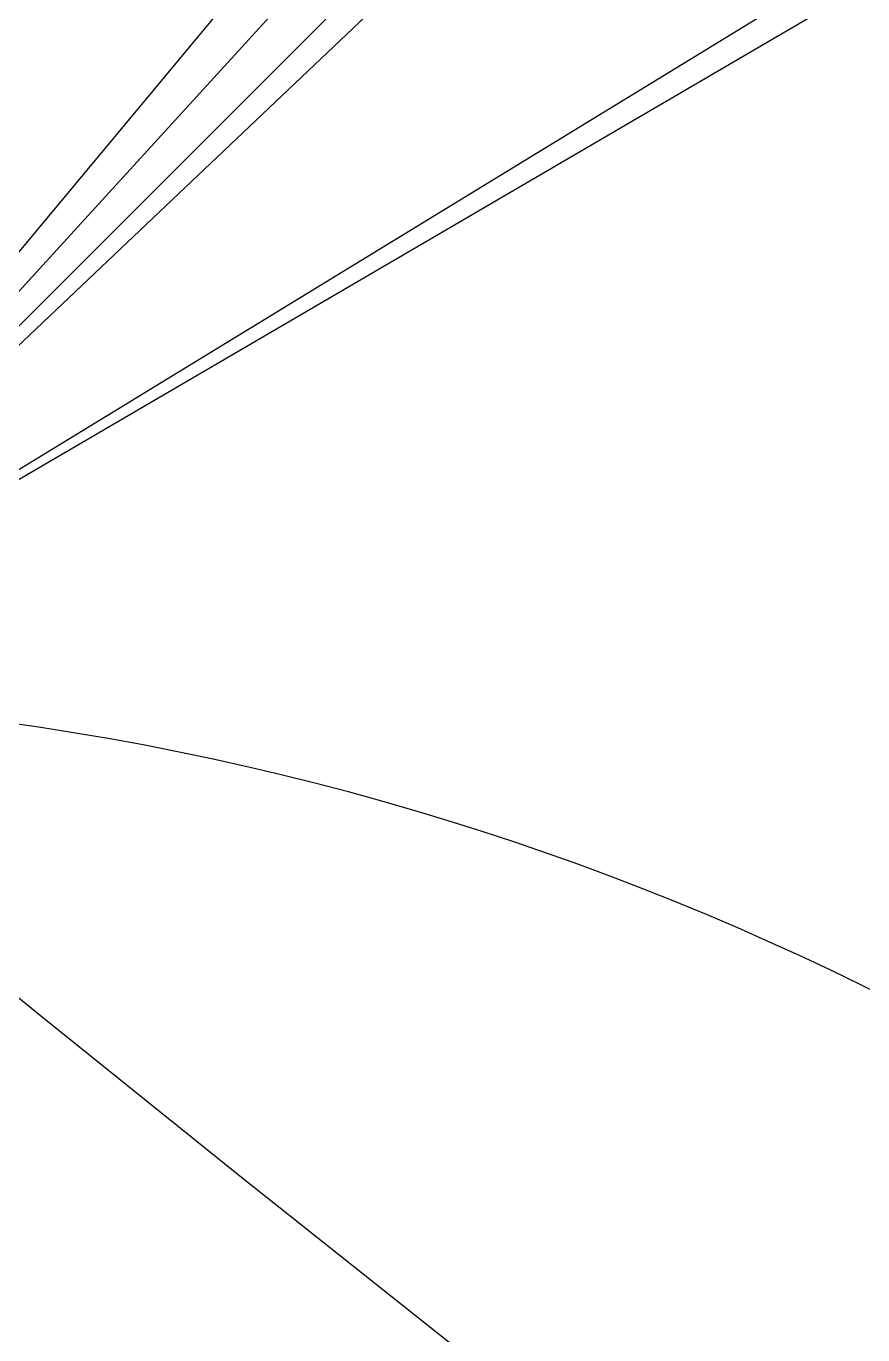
# Model space of a CAD drawing. Header units: metres. Extents: x -22 to 77824, y -11323 to 77824.
# Drawn here: x 2.97 to 9.55, y -5.03 to 5.27 of the extents above; entities that cross this region are included whole.
import ezdxf

# ---------------------------------------------------------------- set-up
doc = ezdxf.new("R2010")
doc.units = ezdxf.units.M

msp = doc.modelspace()

# ---------------------------------------------------------------- linework, layer by layer
at = {"layer": 'MCD_Layer_0'}
for p in [(65536.047518, 65536.04739), (40402.648807, 38318.586307), (27779.886903, 30404.449403), (13392.287202, 8183.870163), (5971.034226, 7172.397507), (7172.397507, 4191.237351)]:
    msp.add_line(p, (0, 0), dxfattribs=at)
for centre, radius, start, end in [((10613.615327, -686.794313), 10635.812933, 176.297621, 159.90383), ((2982.069847, -137.546623), 2985.2403, 177.35913, 147.873631), ((226.968843, 274.541186), 356.213024, 230.418761, 28.547835), ((-0.279507, -22.245332), 22.247088, 270.71987, 89.28013)]:
    msp.add_arc(centre, radius, start, end, dxfattribs=at)
at = {"layer": 'MCD_Layer_1'}
msp.add_line((77824.047518, 77824.04739), (0, 0), dxfattribs=at)

doc.saveas('drawing.dxf')
